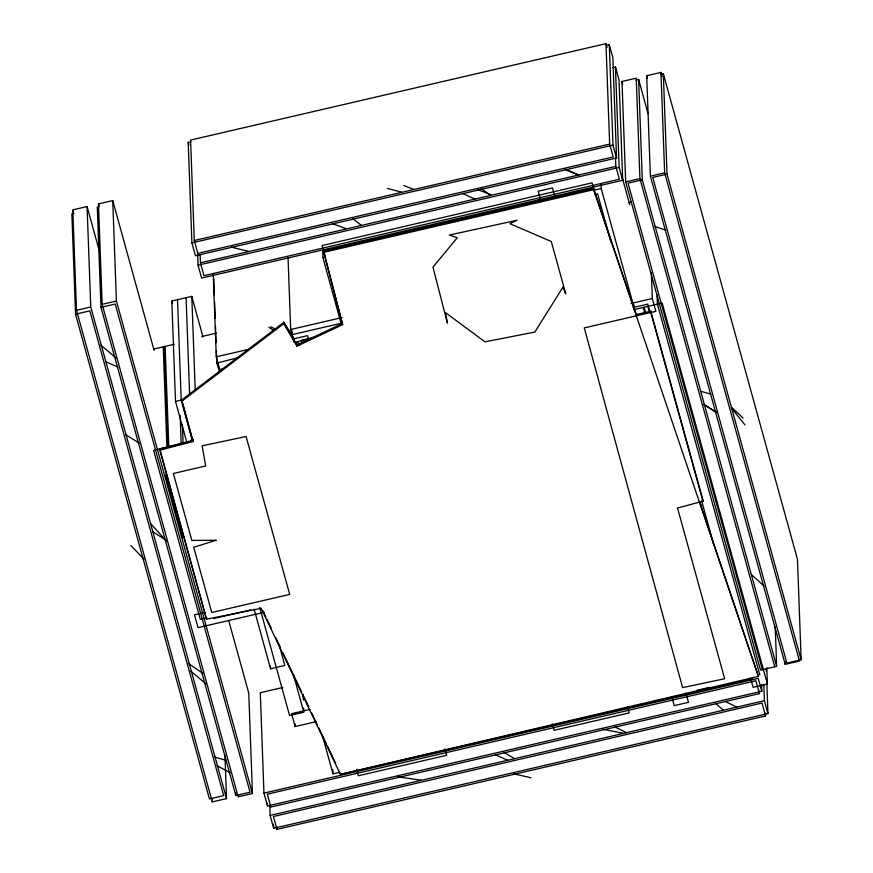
<?xml version="1.0" encoding="UTF-8"?>
<svg xmlns="http://www.w3.org/2000/svg" width="873" height="873" viewBox="0 0 873 873"><rect width="100%" height="100%" fill="white"/><g stroke="black" fill="none" stroke-linecap="round" stroke-linejoin="round"><path stroke-width="1.31" d="M699.797 502.15L758.408 676.411L340.405 774.351L261.169 608.328L206.519 619.186L159.835 450.162L192.868 441.585L181.682 399.998L283.67 322.453L296.962 344.933L297.006 346.188L342.642 324.647L323.632 251.097L593.585 188.426L636.417 314.957M181.726 401.253L283.714 323.708L283.67 322.453M296.962 344.933L342.587 323.392M650.756 311.192L702.896 499.956L702.94 501.211L677.513 508.021L724.666 678.768L682.61 687.618L584.266 327.899L650.8 312.447L650.756 311.192L636.406 314.531M159.835 450.162L159.792 448.908L192.824 440.319L181.682 399.998M219.549 372.04L216.831 363.081L237.805 357.744M295.478 343.056L298.097 342.391L298.872 344.944M605.971 43.65L190.587 140.073L194.275 240.501L197.833 253.366L613.217 156.944L609.66 144.067L605.971 43.65L607.041 47.513M606.648 45.32L609.299 44.709L612.857 57.574L616.534 157.991L195.454 255.745L191.896 242.88L188.208 142.452L190.871 141.841M612.802 67.625L615.465 67.014L619.012 79.88L622.7 180.307L201.608 278.05L198.051 265.185L197.658 254.327M775.224 626.989L776.664 666.339L760.503 670.093L625.668 181.9L621.98 81.473L636.242 78.166L639.931 178.583L774.766 666.786M660.959 72.426L664.637 172.854L799.482 661.047L785.22 664.353L650.385 176.16L646.697 75.733L660.959 72.426L662.04 76.366M99.053 249.94L87.071 206.563L72.808 209.869L76.497 310.297L212.281 801.916L226.533 798.609L224.95 755.189M228.802 620.856L248.761 693.086L252.439 793.513L238.176 796.82L102.163 304.339L98.474 203.911L112.737 200.604L154.084 350.324M636.024 80.043L638.621 79.443L648.061 113.621M660.741 74.303L663.327 73.703L797.464 559.32L801.141 659.748L786.879 663.054L652.753 177.437L667.016 174.12L663.327 73.703M194.275 240.501L609.66 144.067M191.896 242.88L612.988 145.125L609.299 44.709M615.814 166.383L619.372 179.249L203.987 275.672L200.43 262.806L615.814 166.383L615.52 158.242M198.051 265.185L619.143 167.43L615.465 67.014M625.668 181.9L639.931 178.583M650.385 176.16L664.637 172.854M342.642 324.647L323.687 252.352L593.629 189.681L593.585 188.426M76.497 310.297L90.748 306.98L87.071 206.563M102.163 304.339L116.415 301.021L112.737 200.604M593.411 190.292L601.191 188.492L601.039 184.421M638.621 79.443L642.299 179.86L628.047 183.166L762.402 669.646M100.973 307.351L115.225 304.044L250.06 792.237L235.808 795.543L100.973 307.351L97.285 206.934M75.536 314.171L89.799 310.853L223.684 795.619L209.433 798.926L75.536 314.171L71.859 213.743M341.168 323.719L322.923 257.655L325.509 257.055M595.026 194.483L597.623 193.882L610.914 242.017M186.68 441.913L175.506 401.438L171.817 301.01L191.787 296.384L203.027 337.087M628.724 202.711L631.375 202.089M201.685 336.531L216.253 333.148M153.823 349.014L174.207 344.278M312.709 338.08L294.223 342.38L290.676 329.503L342.161 317.554M342.26 323.01L292.095 334.654L291.942 330.583M222.484 369.072L219.843 369.683L216.286 356.817L249.351 349.145M292.99 339.008L307.536 335.636L308.606 339.499M315.491 336.978L301.24 340.295L301.96 342.893M175.506 401.438L183.286 399.627M631.081 303.444L652.317 298.511L651.367 272.725M633.231 307.503L647.799 304.12L649.927 311.847M633.743 309.664L662.17 303.073L767.389 684.017L753.126 687.324L750.584 678.135M650.56 312.61L655.863 311.377L652.317 298.511M190.805 440.341L193.446 439.719M179.882 444.237L153.615 450.337L200.299 619.361L206.781 617.855M205.068 612.322L194.472 614.778L198.029 627.654L264.235 612.279M213.721 618.531L250.813 609.921M254.141 609.223L270.586 668.783L284.849 665.477L279.12 644.754M282.874 687.455L260.285 692.693L263.962 793.12L267.52 805.986L761.802 691.252L761.551 684.465M310.035 709.389L291.582 713.667L295.139 726.532L316.222 721.644M322.159 734.63L332.995 773.893L339.477 772.398M696.687 690.39L709.651 687.378M340.721 774.384L752.297 678.845M263.962 793.12L758.244 678.376L761.802 691.252M759.423 693.631L270.848 807.045L267.291 794.168L755.865 680.754L759.423 693.631L759.324 690.914M766.865 683.701L767.956 713.557L273.675 828.291L270.128 815.426L764.399 700.681L763.81 684.399M765.577 715.936L762.031 703.06L273.445 816.484L277.003 829.35L765.577 715.936L765.479 713.219M397.63 776.806L421.321 780.211M602.959 729.282L622.809 733.156M513.739 773.816L530.893 777.756M231.465 247.179L248.532 251.337M387.339 188.415L401.231 192.06M700.452 391.202L710.818 394.105M214.671 757.12L226.336 760.383M654.859 226.511L665.728 230.145M332.46 223.608L345.697 228.573M477.902 189.703L491.139 194.788M403.741 185.513L413.551 189.321M565.377 169.646L578.821 175.135L565.126 168.98M105.426 361.586L117.899 367.064M462.766 193.588L475.185 199.131M495.428 754.752L507.813 760.35M614.996 727.034L626.683 732.687M270.816 326.84L276.665 329.699M725.267 701.456L736.976 707.217M217.039 765.697L230.101 772.714M503.514 752.155L514.666 758.692M125.526 434.59L139.2 443.102M716.351 412.285L703.845 404.428L716.297 412.351M152.349 531.471L165.935 540.114M268.917 327.288L273.293 330.212M188.764 663.72L203.169 673.563M481.154 188.699L490.593 195.41M352.845 218.665L361.313 225.332M100.93 345.282L116.011 357.897M190.98 671.315L206.061 683.93M715.347 703.147L723.117 709.978M751.347 574.51L764.039 586.078M732.163 407.822L743.087 418.069M130.95 545.56L143.958 559.222M150.887 523.898L166.361 540.998M731.519 408.138L744.985 424.933M283.649 322.039L293.786 338.222M283.714 323.708L297.006 346.188M262.893 610.762L265.829 616.905M266.996 619.372L271.11 627.971M275.803 637.814L279.906 646.424M282.841 652.578L301.621 691.929M302.8 694.384L308.671 706.683M311.606 712.837L317.477 725.136M318.645 727.591L326.273 743.589M327.451 746.044L335.669 763.264M593.629 189.681L758.408 676.411M646.697 75.733L647.428 78.363M667.016 174.12L801.141 659.748M621.98 81.473L622.711 84.103M642.299 179.86L776.664 666.339M759.794 674.829L657.413 304.175L657.063 294.67M622.122 177.186L629.728 204.708M612.988 145.125L616.534 157.991M619.143 167.43L622.7 180.307M764.399 700.681L767.956 713.557M650.8 312.447L702.94 501.211M647.908 306.379L649.359 311.628M701.608 500.796L713.939 545.461M699.906 501.953L700.986 505.871M644.11 307.263L645.551 312.501M643.161 307.482L644.612 312.741M601.191 188.492L634.125 307.754L634.027 305.037M595.604 195.727L592.047 182.85L322.093 245.52L325.291 257.099M555.021 197.123L552.489 187.924L538.226 191.242L541.129 201.739M685.949 693.14L688.491 702.329L674.229 705.635L671.697 696.447M538.106 199.939L538.816 202.514M627.425 706.464L629.204 712.903L554.115 730.33L552.336 723.892M444.924 748.827L446.703 755.265L358.301 775.781L356.522 769.353M188.208 142.452L188.928 145.027M293.383 674.425L303.815 712.193L289.563 715.511L259.707 607.401M171.817 301.01L172.548 303.618M192.453 440.821L181.213 400.107L177.525 299.69M98.474 203.911L99.206 206.541M97.645 208.243L98.376 210.862M159.792 448.908L206.519 619.186M165.477 474.977L182.773 537.604M116.415 301.021L252.439 793.513M73.179 211.19L73.899 213.82M90.748 306.98L226.533 798.609M785.122 661.636L785.22 664.353M766.789 667.736L767.389 684.017M766.319 668.773L766.418 671.49M323.632 251.097L323.687 252.352M322.617 249.514L322.923 257.655M340.361 773.096L340.405 774.351M332.853 769.822L332.995 773.893M288.035 257.579L290.676 329.503M303.171 694.559L303.368 699.982M303.673 708.123L303.771 710.84M295.041 723.826L295.139 726.532M276.905 826.633L277.003 829.35M270.488 666.066L270.586 668.783M273.533 824.221L273.675 828.291M269.779 805.932L270.128 815.426M267.422 803.269L267.52 805.986M235.71 792.837L235.808 795.543M213.743 278.945L214.343 295.227M214.583 302.014L215.184 318.296M215.489 326.447L216.078 342.729M216.384 350.87L216.831 363.081M213.252 274.035L216.286 356.817M200.135 254.665L200.43 262.806M212.183 799.21L212.281 801.916M191.787 296.384L195.214 390.013M192.824 440.319L192.868 441.585M186.08 297.704L189.659 395.414M182.381 424.496L183.079 443.495M180.133 415.439L181.18 443.942M165.139 346.385L168.816 446.812M164.189 346.614L167.867 447.031M163.24 346.832L166.918 447.249M562.91 287.206L534.843 332.067L484.941 341.823L445.525 312.632L447.413 323.141L432.964 267.16L457.223 237.783L449.377 235.044L517.111 220.236L509.974 223.717L551.299 241.505L565.759 293.852L562.91 287.206M216.078 540.278L193.741 547.284L211.746 612.497L289.694 594.404L246.088 436.533L202.132 445.819L205.679 465.996L173.367 473.493L191.842 540.42L216.078 540.278"/></g></svg>
